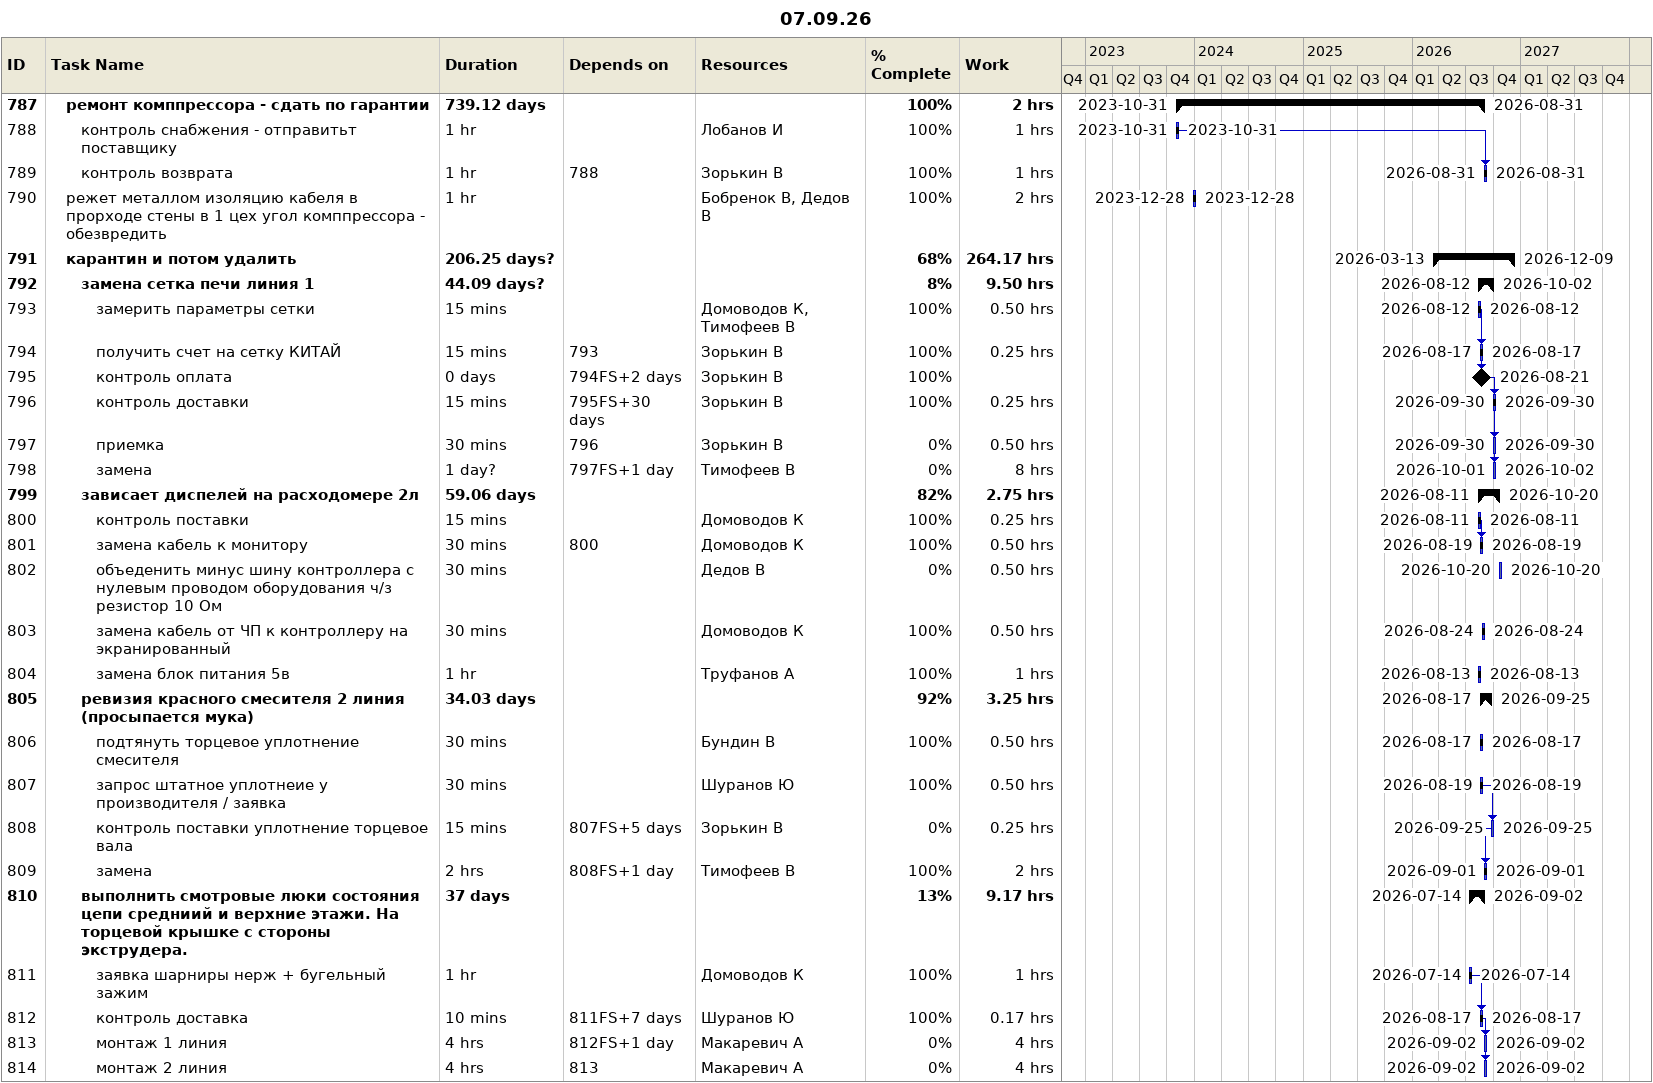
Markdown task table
07.09.26

| ID | Level | Task | Duration | Start | Finish | Predecessors | Resources | % complete | Work (h) |
|---|---|---|---|---|---|---|---|---|---|
| 787 | 2 | **ремонт комппрессора - сдать по гарантии** | 739.12d | 2023-10-31 | 2026-08-31 |  |  | 100 | 2 |
| 788 | 3 | контроль снабжения - отправитьт поставщику | 1h | 2023-10-31 | 2023-10-31 |  | Лобанов И | 100 | 1 |
| 789 | 3 | контроль возврата | 1h | 2026-08-31 | 2026-08-31 | 788 | Зорькин В | 100 | 1 |
| 790 | 2 | режет металлом изоляцию кабеля в прорходе стены в 1 цех угол комппрессора - обезвредить | 1h | 2023-12-28 | 2023-12-28 |  | Бобренок В, Дедов В | 100 | 2 |
| 791 | 2 | **карантин и потом удалить** | 206.25d? | 2026-03-13 | 2026-12-09 |  |  | 68 | 264.17 |
| 792 | 3 | **замена сетка печи линия 1** | 44.09d? | 2026-08-12 | 2026-10-02 |  |  | 8 | 9.50 |
| 793 | 4 | замерить параметры сетки | 15min | 2026-08-12 | 2026-08-12 |  | Домоводов К, Тимофеев В | 100 | 0.50 |
| 794 | 4 | получить счет на сетку КИТАЙ | 15min | 2026-08-17 | 2026-08-17 | 793 | Зорькин В | 100 | 0.25 |
| 795 | 4 | контроль оплата | 0d | 2026-08-21 | 2026-08-21 | 794FS+2d | Зорькин В | 100 |  |
| 796 | 4 | контроль доставки | 15min | 2026-09-30 | 2026-09-30 | 795FS+30d | Зорькин В | 100 | 0.25 |
| 797 | 4 | приемка | 30min | 2026-09-30 | 2026-09-30 | 796 | Зорькин В | 0 | 0.50 |
| 798 | 4 | замена | 1d? | 2026-10-01 | 2026-10-02 | 797FS+1d | Тимофеев В | 0 | 8 |
| 799 | 3 | **зависает диспелей на расходомере 2л** | 59.06d | 2026-08-11 | 2026-10-20 |  |  | 82 | 2.75 |
| 800 | 4 | контроль поставки | 15min | 2026-08-11 | 2026-08-11 |  | Домоводов К | 100 | 0.25 |
| 801 | 4 | замена кабель к монитору | 30min | 2026-08-19 | 2026-08-19 | 800 | Домоводов К | 100 | 0.50 |
| 802 | 4 | объеденить минус шину контроллера с нулевым проводом оборудования ч/з резистор 10 Ом | 30min | 2026-10-20 | 2026-10-20 |  | Дедов В | 0 | 0.50 |
| 803 | 4 | замена кабель от ЧП к контроллеру на экранированный | 30min | 2026-08-24 | 2026-08-24 |  | Домоводов К | 100 | 0.50 |
| 804 | 4 | замена блок питания 5в | 1h | 2026-08-13 | 2026-08-13 |  | Труфанов А | 100 | 1 |
| 805 | 3 | **ревизия красного смесителя 2 линия (просыпается мука)** | 34.03d | 2026-08-17 | 2026-09-25 |  |  | 92 | 3.25 |
| 806 | 4 | подтянуть торцевое уплотнение смесителя | 30min | 2026-08-17 | 2026-08-17 |  | Бундин В | 100 | 0.50 |
| 807 | 4 | запрос штатное уплотнеие у производителя / заявка | 30min | 2026-08-19 | 2026-08-19 |  | Шуранов Ю | 100 | 0.50 |
| 808 | 4 | контроль поставки уплотнение торцевое вала | 15min | 2026-09-25 | 2026-09-25 | 807FS+5d | Зорькин В | 0 | 0.25 |
| 809 | 4 | замена | 2h | 2026-09-01 | 2026-09-01 | 808FS+1d | Тимофеев В | 100 | 2 |
| 810 | 3 | **выполнить смотровые люки состояния цепи средниий и верхние этажи. На торцевой крышке с стороны экструдера.** | 37d | 2026-07-14 | 2026-09-02 |  |  | 13 | 9.17 |
| 811 | 4 | заявка шарниры нерж + бугельный зажим | 1h | 2026-07-14 | 2026-07-14 |  | Домоводов К | 100 | 1 |
| 812 | 4 | контроль доставка | 10min | 2026-08-17 | 2026-08-17 | 811FS+7d | Шуранов Ю | 100 | 0.17 |
| 813 | 4 | монтаж 1 линия | 4h | 2026-09-02 | 2026-09-02 | 812FS+1d | Макаревич А | 0 | 4 |
| 814 | 4 | монтаж 2 линия | 4h | 2026-09-02 | 2026-09-02 | 813 | Макаревич А | 0 | 4 |
